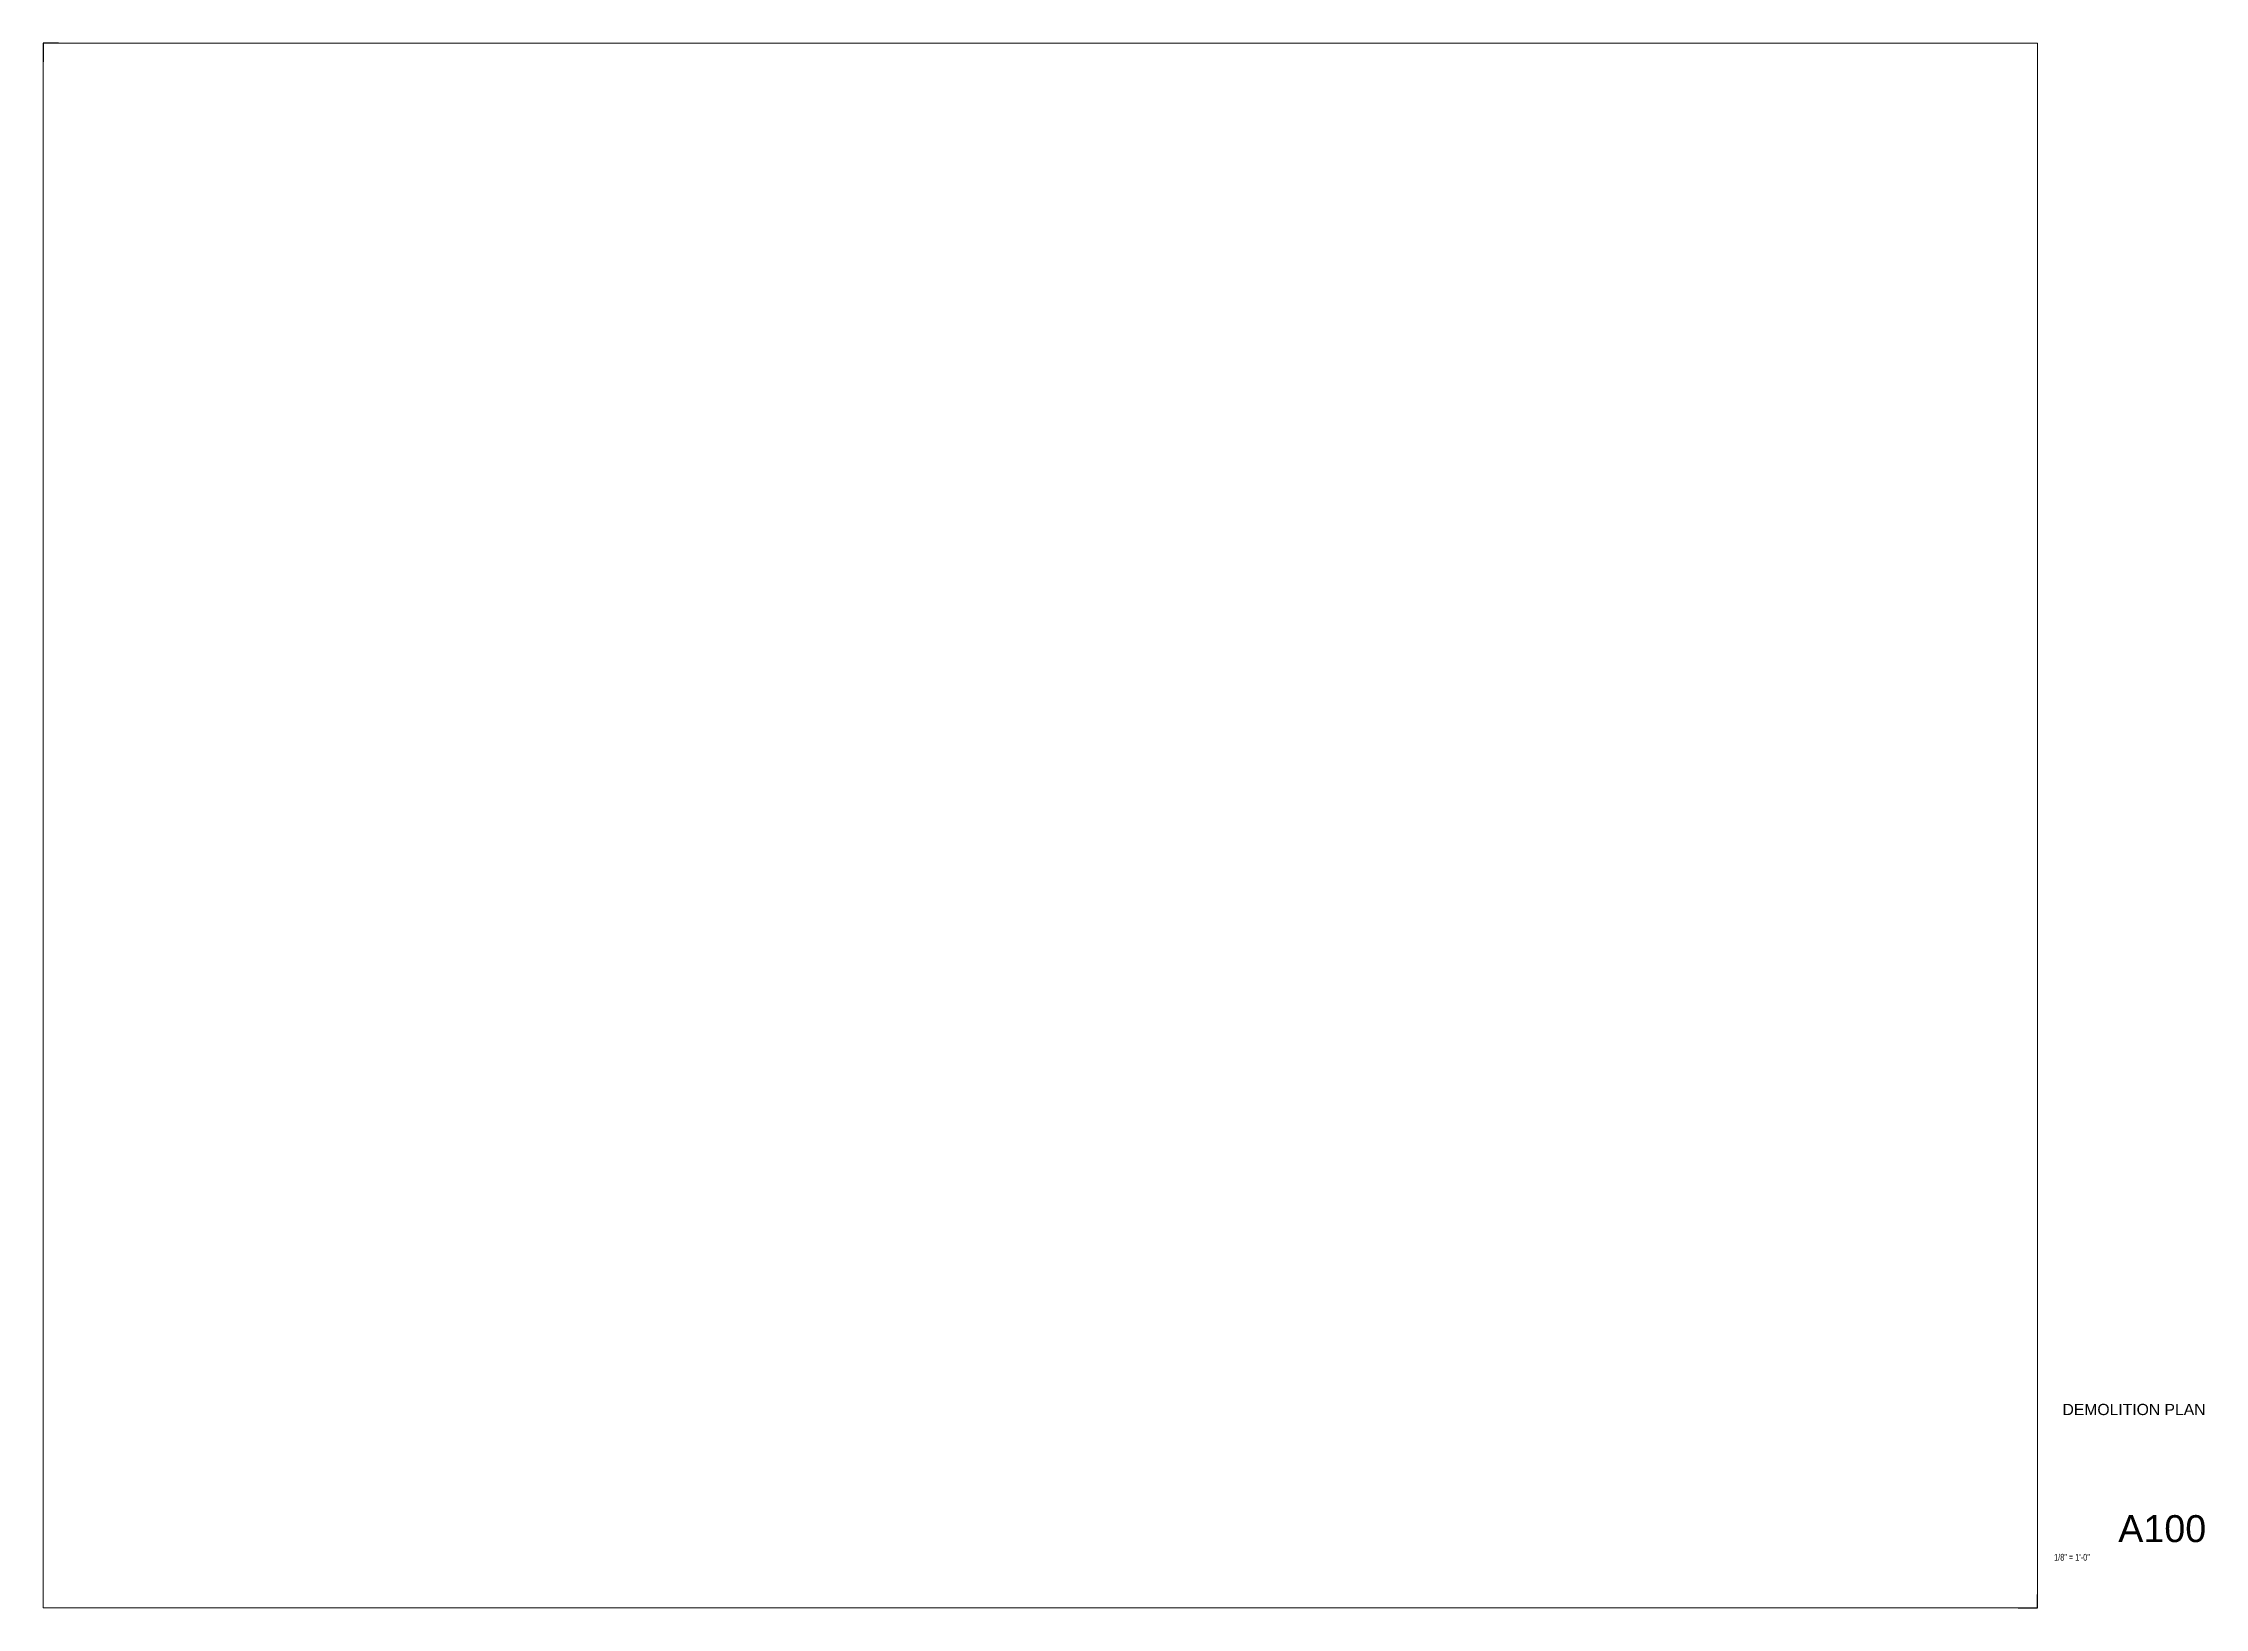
# Paper-space layout 'A100 - DEMOLITION PLAN 30x42' of a CAD drawing. Header units: inches. Extents: x 1.5 to 41.6, y 0.5 to 29.5.
import ezdxf
from ezdxf.enums import TextEntityAlignment as Align

# ---------------------------------------------------------------- set-up
doc = ezdxf.new("R2010")
doc.units = ezdxf.units.IN
doc.header["$LTSCALE"] = 96
doc.header["$MEASUREMENT"] = 0
doc.layers.add('TTLB', color=254, linetype='Continuous')
doc.layers.add('Viewport', color=14, linetype='Continuous', plot=False)
doc.styles.add('OTJ_Title1', font='swiss.ttf')
doc.styles.add('XFINE', font='helvlght.shx', dxfattribs={"width": 0.85, "bigfont": 'special.shx'})
doc.styles.add('XFINE_6', font='swissl.ttf', dxfattribs={"height": 0.208333})

# ---------------------------------------------------------------- blocks, each defined once
blk = doc.blocks.new('A$C3ABF1B89')
at = {"layer": 'TTLB', "color": 7, "style": 'OTJ_Title1', "width": 0.7}
blk.add_attdef('SHEET', text='', height=0.5, dxfattribs=at).set_placement((1.882, 0.593), align=Align.MIDDLE_CENTER)
at = {"layer": 'TTLB', "color": 7, "style": 'XFINE', "width": 0.75}
blk.add_attdef('SCALE', text='', height=0.125, dxfattribs=at).set_placement((0.208, 0.125), align=Align.TOP_CENTER)

psp = doc.layouts.new('A100 - DEMOLITION PLAN 30x42')

# ---------------------------------------------------------------- linework, layer by layer
at = {"layer": 'DefPoints'}
for points in [[(1.781, 29.501), (1.497, 29.501), (1.497, 29.158)], [(38.112, 0.498), (38.473, 0.498), (38.473, 0.746)], [(38.112, 0.498), (38.473, 0.498), (38.473, 0.746)]]:
    psp.add_lwpolyline(points, dxfattribs=at)

# ---------------------------------------------------------------- block references
ref = psp.add_blockref('A$C3ABF1B89', (38.903, 1.372))
ref.add_attrib('SCALE', '1/8" = 1\'-0"', dxfattribs={"layer": 'TTLB', "color": 7, "height": 0.125, "style": 'XFINE', "width": 0.75}).set_placement((39.111, 1.497), align=Align.TOP_CENTER)
ref.add_attrib('SHEET', 'A100', dxfattribs={"layer": 'TTLB', "color": 7, "height": 0.5, "style": 'OTJ_Title1'}).set_placement((40.785, 1.965), align=Align.MIDDLE_CENTER)

# ---------------------------------------------------------------- texts
at = {"insert": (38.665, 4.278), "char_height": 0.20833, "attachment_point": 1, "style": 'XFINE_6'}
psp.add_mtext_dynamic_manual_height_columns('\\pi0.27084;DEMOLITION PLAN', width=2.97762, gutter_width=0.417, heights=[1.555], dxfattribs=at)

# ---------------------------------------------------------------- viewports
at = {"layer": 'Viewport'}
psp.add_viewport(center=(19.985, 14.999), size=(36.976, 29.00289), view_center_point=(-1464.977, 16.65), view_height=1493.31271, dxfattribs=at)

doc.saveas('drawing.dxf')
